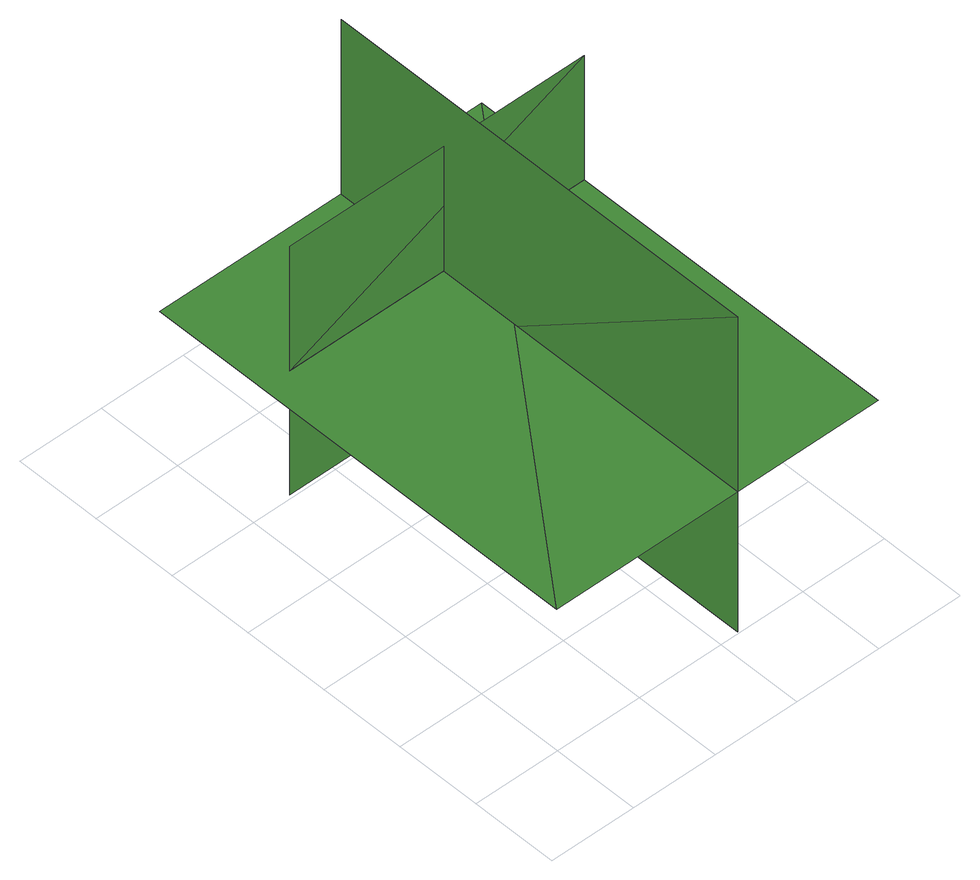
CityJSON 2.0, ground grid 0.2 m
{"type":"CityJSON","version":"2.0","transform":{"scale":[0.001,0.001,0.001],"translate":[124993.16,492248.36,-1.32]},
"CityObjects":{
"tree1":{"type":"SolitaryVegetationObject","geometry":[{"type":"MultiSurface","lod":"1","boundaries":[[[0,1,2]],[[0,2,3]],[[4,5,6]],[[4,6,7]],[[8,9,10]],[[8,10,11]],[[8,12,13]],[[8,13,9]]]}]}
},
"vertices":[
[2,4,355],[789,4,355],[789,1048,355],[2,1048,355],[445,4,792],[445,4,5],[445,1048,5],[445,1048,792],[69,778,355],[789,778,355],[789,778,44],[69,778,44],[69,778,666],[789,778,666]
]}
